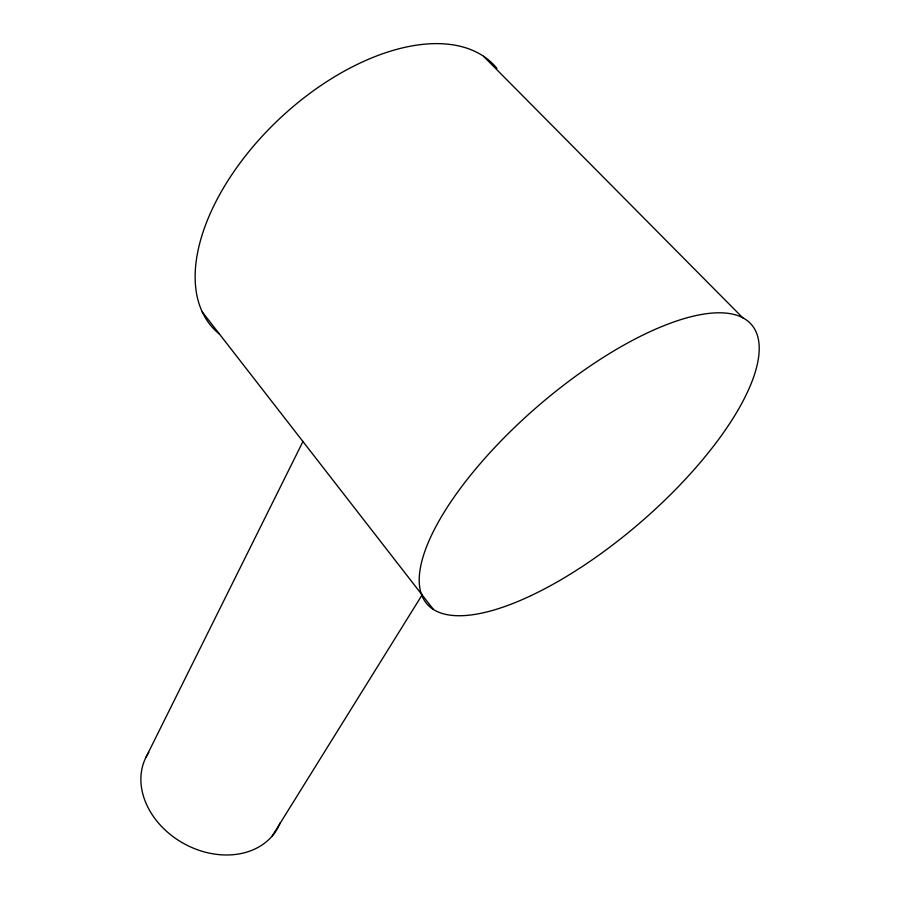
<?xml version="1.0" encoding="UTF-8"?>
<svg xmlns="http://www.w3.org/2000/svg" width="900" height="900" viewBox="0 0 900 900"><rect width="100%" height="100%" fill="white"/><g stroke="black" fill="none" stroke-linecap="round" stroke-linejoin="round"><path stroke-width="1.35" d="M146.014 757.238L302.996 441.439M272.216 836.021L422.483 594.326M483.514 56.25L742.86 317.914M202.23 311.895L433.44 609.502M280.181 822.825A74.79 58.928 29.1 0 1 184.916 844.166A74.79 58.928 29.1 0 1 148.826 752.4M219.386 334.058A192.454 107.797 -43.1 0 1 277.234 120.915A192.454 107.797 -43.1 0 1 496.901 68.321M530.966 595.654A214.076 77.501 -40.7 0 0 756.686 333.405A214.076 77.501 -40.7 0 0 479.981 463.905A214.076 77.501 -40.7 0 0 530.966 595.654"/></g></svg>
